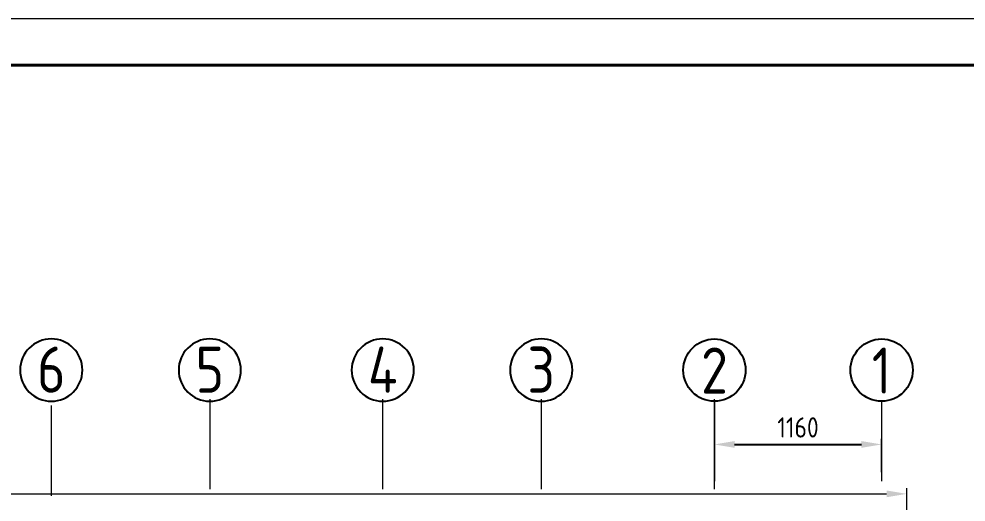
# Model space of a CAD drawing. Header units: millimetres. Extents: x 52110 to 400893, y -153728 to 31997.
# Drawn here: x 183718 to 190291, y -114864 to -111516 of the extents above; entities that cross this region are included whole.
import ezdxf
from ezdxf.enums import TextEntityAlignment as Align

# ---------------------------------------------------------------- set-up
doc = ezdxf.new("R2010")
doc.units = ezdxf.units.MM
doc.header["$LTSCALE"] = 500
doc.linetypes.add('CENTER', pattern=[2, 1.25, -0.25, 0.25, -0.25])
for name, color, linetype, lineweight in [('BIAOZHU', 3, 'Continuous', 25), ('SHI', 7, 'Continuous', 40), ('WEN', 3, 'Continuous', 20), ('XI', 2, 'Continuous', 20), ('ZHONG', 1, 'CENTER', 20)]:
    doc.layers.add(name, color=color, linetype=linetype, lineweight=lineweight)
doc.styles.add('GB', font='gbenor.shx', dxfattribs={"bigfont": 'gbcbig.shx'})
doc.dimstyles.new('ISO-25$0', dxfattribs={"dimscale": 40, "dimtxt": 3.5, "dimasz": 3.5, "dimexe": 1, "dimexo": 0.2, "dimgap": 1.2, "dimtad": 1, "dimtoh": 1, "dimdec": 1, "dimzin": 9, "dimdsep": 46, "dimtxsty": 'GB', "dimcen": 0, "dimclrd": 3, "dimclre": 3, "dimclrt": 256, "dimadec": 0, "dimazin": 2, "dimtfac": 1, "dimtdec": 1, "dimtix": 1, "dimtmove": 0, "dimatfit": 3, "dimldrblk": 'DOTSMALL', "dimfxl": 0, "dimlwd": -1, "dimlwe": 20, "dimarcsym": 0})

# ---------------------------------------------------------------- blocks, each defined once
blk = doc.blocks.new('*D124')
at = {"layer": 'BIAOZHU', "color": 3, "linetype": 'ByBlock', "lineweight": 20}
for p, q in [((188544.5, -114656.3), (188544.5, -114425.3)), ((189704.5, -114656.3), (189704.5, -114425.3))]:
    blk.add_line(p, q, dxfattribs=at)
at = {"layer": 'BIAOZHU', "color": 3}
blk.add_line((188684.5, -114465.3), (189564.5, -114465.3), dxfattribs=at)
for points in [[(188684.5, -114441.9), (188684.5, -114488.6), (188544.5, -114465.3)], [(189564.5, -114441.9), (189564.5, -114488.6), (189704.5, -114465.3)]]:
    blk.add_solid(points, dxfattribs=at)
at = {"layer": 'Defpoints', "color": 0}
for p in [(189704.5, -114465.3), (188544.5, -114664.3), (189704.5, -114664.3)]:
    blk.add_point(p, dxfattribs=at)
at = {"layer": 'BIAOZHU', "insert": (189124.5, -114347.3), "char_height": 140, "attachment_point": 5, "style": 'GB'}
blk.add_mtext('1160', dxfattribs=at)
blk = doc.blocks.new('_DotSmall')
at = {"color": 0, "linetype": 'ByBlock', "const_width": 0.5}
blk.add_lwpolyline([(-0.0625, 0, 1), (0.0625, 0, 1)], format="xyb", close=True, dxfattribs=at)
blk = doc.blocks.new('序号')
at = {"layer": 'BIAOZHU'}
blk.add_circle((0, -5.4), 5.4, dxfattribs=at)
at = {"layer": 'BIAOZHU', "style": 'GB', "flags": 8}
blk.add_attdef('序号', text='', height=8, dxfattribs=at).set_placement((0, -5.48), align=Align.MIDDLE)
blk = doc.blocks.new('*D337')
at = {"layer": 'Defpoints', "color": 0}
for p in [(189879.5, -114807.7), (189879.5, -115361.2), (168399.5, -116822)]:
    blk.add_point(p, dxfattribs=at)
at = {"layer": 'WEN', "color": 3, "linetype": 'ByBlock', "lineweight": 20}
for p, q in [((168399.5, -116814), (168399.5, -114767.7)), ((189879.5, -115353.2), (189879.5, -114767.7))]:
    blk.add_line(p, q, dxfattribs=at)
at = {"layer": 'WEN', "color": 3, "linetype": 'ByBlock'}
blk.add_line((168539.5, -114807.7), (189739.5, -114807.7), dxfattribs=at)
at = {"layer": 'WEN', "color": 3}
for points in [[(168539.5, -114784.4), (168539.5, -114831.1), (168399.5, -114807.7)], [(189739.5, -114784.4), (189739.5, -114831.1), (189879.5, -114807.7)]]:
    blk.add_solid(points, dxfattribs=at)
at = {"layer": 'WEN', "insert": (179139.5, -114685.1), "char_height": 140, "attachment_point": 5, "style": 'GB'}
blk.add_mtext('21480（砌体尺寸）', dxfattribs=at)

msp = doc.modelspace()

# ---------------------------------------------------------------- linework, layer by layer
at = {"layer": 'SHI'}
msp.add_lwpolyline([(163813.21724, -130203.75652), (194341.21724, -130203.75652), (194341.21724, -111835.75652), (163813.21724, -111835.75652)], close=True, dxfattribs=at)
at = {"layer": 'XI'}
msp.add_lwpolyline([(163013.21724, -130523.75652), (194661.21724, -130523.75652), (194661.21724, -111515.75652), (163013.21724, -111515.75652)], close=True, dxfattribs=at)
at = {"layer": 'ZHONG'}
for p, q in [((185044.50201, -114775.68607), (185044.50201, -114145.19156)), ((186244.50201, -114775.68607), (186244.50201, -114145.19156)), ((187344.50201, -114775.68607), (187344.50201, -114145.19156)), ((188544.50201, -114775.68607), (188544.50201, -114145.19156)), ((183944.50201, -114821.12793), (183944.50201, -114172.6085)), ((188544.50201, -114165.66384), (188544.50201, -114719.3309)), ((188544.50201, -114775.68607), (188544.50201, -114165.66384)), ((189704.50201, -114165.66384), (189704.50201, -114719.3309))]:
    msp.add_line(p, q, dxfattribs=at)

# ---------------------------------------------------------------- block references
at = {"layer": 'SHI'}
ref = msp.add_blockref('序号', (183942.65178, -114165.65591), dxfattribs=dict(at, xscale=-40, yscale=40, zscale=40, rotation=180))
ref.add_attrib('序号', '6', dxfattribs={"layer": 'BIAOZHU', "height": 320, "style": 'GB', "flags": 8}).set_placement((183942.65178, -113946.52001), align=Align.MIDDLE)
ref = msp.add_blockref('序号', (185042.65178, -114165.65591), dxfattribs=dict(at, xscale=-40, yscale=40, zscale=40, rotation=180))
ref.add_attrib('序号', '5', dxfattribs={"layer": 'BIAOZHU', "height": 320, "style": 'GB', "flags": 8}).set_placement((185042.65178, -113946.52001), align=Align.MIDDLE)
ref = msp.add_blockref('序号', (186242.65178, -114165.65591), dxfattribs=dict(at, xscale=-40, yscale=40, zscale=40, rotation=180))
ref.add_attrib('序号', '4', dxfattribs={"layer": 'BIAOZHU', "height": 320, "style": 'GB', "flags": 8}).set_placement((186242.65178, -113946.52001), align=Align.MIDDLE)
ref = msp.add_blockref('序号', (187342.65178, -114165.65591), dxfattribs=dict(at, xscale=-40, yscale=40, zscale=40, rotation=180))
ref.add_attrib('序号', '3', dxfattribs={"layer": 'BIAOZHU', "height": 320, "style": 'GB', "flags": 8}).set_placement((187342.65178, -113946.52001), align=Align.MIDDLE)
at = {"layer": 'SHI', "xscale": 40, "yscale": 40, "zscale": 40}
for p, values in [((188544.50201, -113733.93584), {'序号': '2'}), ((189704.50201, -113733.93584), {'序号': '1'})]:
    msp.add_blockref('序号', p, dxfattribs=at).add_auto_attribs(values)

# ---------------------------------------------------------------- dimensions: what is measured, and where the dimension line sits
at = {"layer": 'BIAOZHU'}
dim = msp.add_linear_dim(base=(189704.50201, -114465.25374), p1=(188544.50201, -114664.34176), p2=(189704.50201, -114664.34176), dimstyle='ISO-25$0', dxfattribs=at)
dim.commit()
dim.dimension.update_dxf_attribs({"geometry": '*D124', "text_midpoint": (189124.50201, -114347.25374)})
at = {"layer": 'WEN'}
dim = msp.add_linear_dim(base=(189879.50201, -114807.73891), p1=(168399.50201, -116822.02732), p2=(189879.50201, -115361.21658), text='<>（砌体尺寸）', dimstyle='ISO-25$0', override={"dimatfit": 0, "dimfxl": 1.8}, dxfattribs=at)
dim.commit()
dim.dimension.update_dxf_attribs({"geometry": '*D337', "text_midpoint": (179139.50201, -114685.10656)})

doc.saveas('drawing.dxf')
